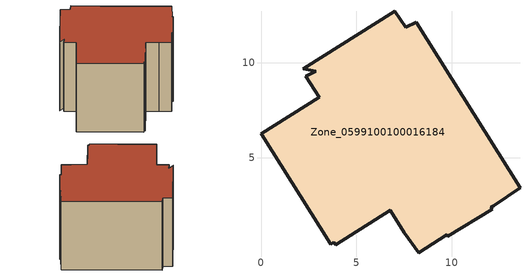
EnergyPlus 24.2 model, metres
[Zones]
Zone_0599100100016184
 floor ground (C_G): 7.59,11.84 8.13,12.11 13.57,3.45 12.19,2.51 12.04,2.42 12.11,2.32 9.8,0.89 9.74,0.97 8.26,0.05 7.5,1.09 6.77,2.25 3.91,0.46 3.82,0.6 3.64,0.47 0,6.27 3.05,8.18 2.36,9.28 2.88,9.53 2.21,9.66 7.01,12.68 z0
 wall outside (C_F): 9.8,0.89 12.11,2.32 12.04,2.42 12.19,2.51 13.57,3.45 8.13,12.11 7.59,11.84 7.01,12.68 2.21,9.66 2.88,9.53 2.36,9.28 3.05,8.18 0,6.27 3.64,0.47 3.82,0.6 3.91,0.46 6.77,2.25 7.5,1.09 8.26,0.05 9.74,0.97 9.8,0.89 z0:8.51
 roof outside (C_R): 8.26,0.05 9.74,0.97 9.8,0.89 12.11,2.32 12.04,2.42 12.19,2.51 13.57,3.45 8.13,12.11 7.59,11.84 7.01,12.68 2.21,9.66 2.88,9.53 2.36,9.28 3.05,8.18 0,6.27 3.64,0.47 3.82,0.6 3.91,0.46 6.77,2.25 7.5,1.09 z8.51
[BUILDING]
Pand.0599100100016184: North Axis=0; Terrain=City; Loads Convergence Tolerance Value=0.04; Temperature Convergence Tolerance Value=0.4; Solar Distribution=FullExterior; Maximum Number of Warmup Days=25; Minimum Number of Warmup Days=1
[Site:Location]
Rotterdam.The.Hague.AP_ZH_NLD Design_Conditions: Latitude=51.96; Longitude=4.45; Time Zone=1; Elevation=-4.5
[SITE:GROUNDTEMPERATURE:BUILDINGSURFACE]
18, 18, 18, 18, 18, 18, 18, 18, 18, 18, 18, 18
[MATERIAL] Thermal Absorptance=0.9; Solar Absorptance=0.7; Visible Absorptance=0.7
Name | Roughness | Thickness | Conductivity | Density | Specific Heat
G.D.2015-2018 | MediumSmooth | 0.15 | 0.0428571 | 540 | 1210
F.D.2015-2018 | Rough | 0.3 | 0.0666667 | 1920 | 840
R.D.2015-2018 | MediumRough | 0.2 | 0.0333333 | 1500 | 1000
[CONSTRUCTION]
C_G: G.D.2015-2018
C_F: F.D.2015-2018
C_R: R.D.2015-2018
[ZONE]
Zone_0599100100016184: Type=1; Multiplier=1; Ceiling Height=Autocalculate; Volume=Autocalculate; Floor Area=autocalculate; Part of Total Floor Area=Yes
[ZONEINFILTRATION:DESIGNFLOWRATE]
Infil_Zone_0599100100016184: Zone or ZoneList or Space or SpaceList=Zone_0599100100016184; Schedule=AlwaysOn; Design Flow Rate Calculation Method=Flow/Area; Flow Rate per Floor Area=0.0021; Constant Term Coefficient=1; Temperature Term Coefficient=0; Velocity Term Coefficient=0; Velocity Squared Term Coefficient=0
[HVACTEMPLATE:ZONE:IDEALLOADSAIRSYSTEM]
Zone_0599100100016184: Maximum Heating Supply Air Temperature=50; Minimum Cooling Supply Air Temperature=13; Maximum Heating Supply Air Humidity Ratio=0.0156; Minimum Cooling Supply Air Humidity Ratio=0.0077; Heating Limit=NoLimit; Cooling Limit=NoLimit; Dehumidification Control Type=ConstantSensibleHeatRatio; Cooling Sensible Heat Ratio=0.7; Dehumidification Setpoint=60; Humidification Control Type=None; Humidification Setpoint=30; Outdoor Air Method=None; Outdoor Air Flow Rate per Person=0.00944; Outdoor Air Flow Rate per Zone Floor Area=0; Outdoor Air Flow Rate per Zone=0; Demand Controlled Ventilation Type=None; Outdoor Air Economizer Type=NoEconomizer; Heat Recovery Type=None; Sensible Heat Recovery Effectiveness=0.7; Latent Heat Recovery Effectiveness=0.65
[ZONECONTROL:THERMOSTAT]
ThermostatControl_Zone_0599100100016184: Zone or ZoneList=Zone_0599100100016184; Control Type Schedule=DualSetpointControlType; Control 1=Thermostat_Zone_0599100100016184; Temperature Difference Between Cutout And Setpoint=0
[THERMOSTATSETPOINT:DUALSETPOINT]
Thermostat_Zone_0599100100016184: Heating Setpoint Temperature Schedule=HeatingSetpoint_Zone_0599100100016184; Cooling Setpoint Temperature Schedule=CoolingSetpoint_Zone_0599100100016184
[SCHEDULE:COMPACT]
HeatingSetpoint_Zone_0599100100016184: Through: 12/31, For: AllDays, Until: 24:00, 21
CoolingSetpoint_Zone_0599100100016184: Through: 12/31, For: AllDays, Until: 24:00, 24
DualSetpointControlType: Through: 12/31, For: AllDays, Until: 24:00, 4
AlwaysOn: Through: 12/31, For: AllDays, Until: 24:00, 1
